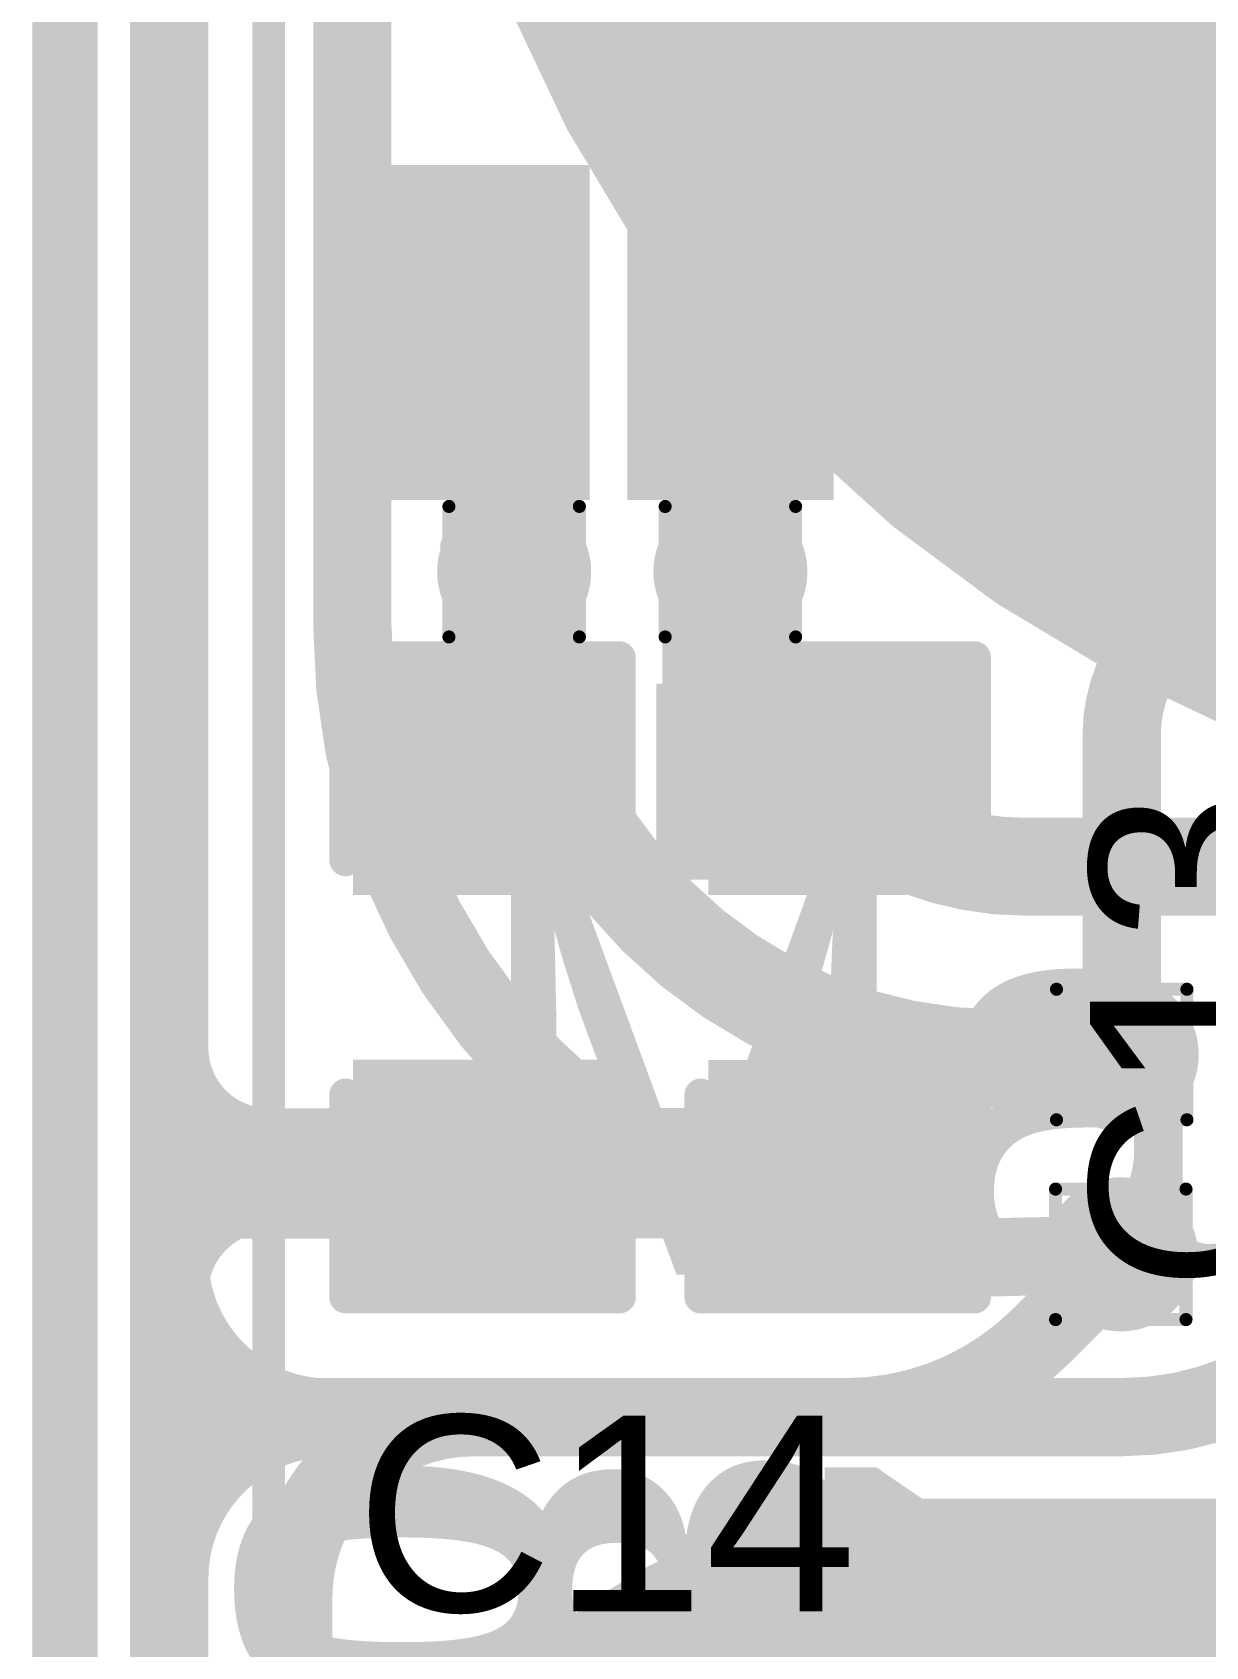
# Model space of a CAD drawing. Header units: inches. Extents: x -17 to 443, y -40 to 218.
# Drawn here: x 179.04 to 183.61, y 15.25 to 21.54 of the extents above; entities that cross this region are included whole.
import ezdxf

# ---------------------------------------------------------------- set-up
doc = ezdxf.new("R2010")
doc.units = ezdxf.units.IN
for name, color, linetype in [('Board Outline', 216, 'Continuous'), ('Bottom Layer', 5, 'Continuous'), ('Bottom Overlay', 54, 'Continuous'), ('Bottom Paste', 16, 'Continuous'), ('Bottom Solder', 6, 'Continuous'), ('Drill Drawing', 1, 'Continuous'), ('Fabrication', 76, 'Continuous'), ('Top Layer', 1, 'Continuous'), ('Top Overlay', 2, 'Continuous'), ('Top Paste', 8, 'Continuous'), ('Top Solder', 216, 'Continuous'), ('Via Holes', 16, 'Continuous')]:
    doc.layers.add(name, color=color, linetype=linetype)
doc.styles.add('Arial', font='', dxfattribs={"height": 0.2})
doc.styles.add('Arial Black_Bold', font='', dxfattribs={"height": 0.2})
doc.styles.get('Arial').set_extended_font_data('Arial')
doc.styles.get('Arial Black_Bold').set_extended_font_data('Arial Black', bold=True)

# ---------------------------------------------------------------- blocks, each defined once
blk = doc.blocks.new('SEMG_PAD_B_22')
at = {"layer": 'Bottom Layer'}
h = blk.add_hatch(color=5, dxfattribs=at)
edge = h.paths.add_edge_path()
edge.add_arc((-3.14997338, 0.0128143), 2.09999834, 90, 270)
edge.add_line((-3.14997338, -2.08718404), (3.150029259999999, -2.08718404))
edge.add_arc((3.15002926, 0.0128143), 2.09999834, 270, 450)
edge.add_line((3.15002926, 2.11281264), (-3.14997338, 2.11281264))
h = blk.add_hatch(color=5, dxfattribs=at)
edge = h.paths.add_edge_path()
edge.add_arc((2.794e-05, -9.98718602), 5.00000016, 0, 360)
at = {"layer": 'Bottom Paste'}
h = blk.add_hatch(color=16, dxfattribs=at)
edge = h.paths.add_edge_path()
edge.add_arc((-3.14997338, 0.0128143), 2.09999834, 90, 270)
edge.add_line((-3.14997338, -2.08718404), (3.150029259999999, -2.08718404))
edge.add_arc((3.15002926, 0.0128143), 2.09999834, 270, 450)
edge.add_line((3.15002926, 2.11281264), (-3.14997338, 2.11281264))
h = blk.add_hatch(color=16, dxfattribs=at)
edge = h.paths.add_edge_path()
edge.add_arc((2.794e-05, -9.98718602), 5.00000016, 0, 360)
at = {"layer": 'Bottom Solder'}
h = blk.add_hatch(color=6, dxfattribs=at)
edge = h.paths.add_edge_path()
edge.add_arc((-3.14997338, 0.0128143), 2.20159834, 90, 270)
edge.add_line((-3.14997338, -2.18878404), (3.150029259999999, -2.18878404))
edge.add_arc((3.15002926, 0.0128143), 2.20159834, 270, 450)
edge.add_line((3.15002926, 2.21441264), (-3.14997338, 2.21441264))
h = blk.add_hatch(color=6, dxfattribs=at)
edge = h.paths.add_edge_path()
edge.add_arc((2.794e-05, -9.98718602), 5.10160016, 0, 360)
at = {"layer": 'Bottom Overlay'}
blk.add_lwpolyline([(5.683262699999999, 10.96579468, 0.127, 0.127, 0), (5.683262699999999, -10.96562958, 0.127, 0.127, 0)], format="xyseb", dxfattribs=at)
blk = doc.blocks.new('T____P____SMD_3_P____24')
at = {"layer": 'Top Solder'}
h = blk.add_hatch(color=216, dxfattribs=at)
edge = h.paths.add_edge_path()
edge.add_arc((-0.9999992699999999, 0), 1.10160054, 90, 270)
edge.add_line((-0.9999992700000001, -1.10160054), (0.9999992699999997, -1.10160054))
edge.add_arc((0.9999992699999999, 0), 1.10160054, 270, 450)
edge.add_line((0.99999927, 1.10160054), (-0.9999992699999998, 1.10160054))
blk = doc.blocks.new('SOT_23_5_81')
at = {"layer": 'Top Layer'}
for points in [[(-1.85000011, 1.25000004), (-0.74999977, 1.25000004), (-0.74999977, 0.65000124), (-1.85000011, 0.65000124)], [(0.74999977, 1.25000004), (1.85000011, 1.25000004), (1.85000011, 0.65000124), (0.74999977, 0.65000124)], [(-1.85000011, 0.2999994), (-0.74999977, 0.2999994), (-0.74999977, -0.2999994), (-1.85000011, -0.2999994)], [(-1.85000011, -0.65000124), (-0.74999977, -0.65000124), (-0.74999977, -1.25000004), (-1.85000011, -1.25000004)], [(0.74999977, -0.65000124), (1.85000011, -0.65000124), (1.85000011, -1.25000004), (0.74999977, -1.25000004)]]:
    blk.add_hatch(color=1, dxfattribs=at).paths.add_polyline_path(points)
at = {"layer": 'Top Paste'}
for points in [[(-1.85000011, 1.25000004), (-0.74999977, 1.25000004), (-0.74999977, 0.65000124), (-1.85000011, 0.65000124)], [(0.74999977, 1.25000004), (1.85000011, 1.25000004), (1.85000011, 0.65000124), (0.74999977, 0.65000124)], [(-1.85000011, 0.2999994), (-0.74999977, 0.2999994), (-0.74999977, -0.2999994), (-1.85000011, -0.2999994)], [(-1.85000011, -0.65000124), (-0.74999977, -0.65000124), (-0.74999977, -1.25000004), (-1.85000011, -1.25000004)], [(0.74999977, -0.65000124), (1.85000011, -0.65000124), (1.85000011, -1.25000004), (0.74999977, -1.25000004)]]:
    blk.add_hatch(color=8, dxfattribs=at).paths.add_polyline_path(points)
at = {"layer": 'Top Solder'}
for points in [[(-1.95160011, 1.35160004), (-0.6483997699999999, 1.35160004), (-0.6483997699999999, 0.54840124), (-1.95160011, 0.54840124)], [(0.6483997699999999, 1.35160004), (1.95160011, 1.35160004), (1.95160011, 0.54840124), (0.6483997699999999, 0.54840124)], [(-1.95160011, 0.4015993999999999), (-0.6483997699999999, 0.4015993999999999), (-0.6483997699999999, -0.4015993999999999), (-1.95160011, -0.4015993999999999)], [(-1.95160011, -0.54840124), (-0.6483997699999999, -0.54840124), (-0.6483997699999999, -1.35160004), (-1.95160011, -1.35160004)], [(0.6483997699999999, -0.54840124), (1.95160011, -0.54840124), (1.95160011, -1.35160004), (0.6483997699999999, -1.35160004)]]:
    blk.add_hatch(color=216, dxfattribs=at).paths.add_polyline_path(points)
at = {"layer": 'Top Overlay'}
for points in [[(-0.87900256, 1.4986, 0.127, 0.127, 0), (-0.87900256, 1.3986002, 0.127, 0.127, 0)], [(-0.87900256, 1.4986, 0.127, 0.127, 0), (0.8735949, 1.4986, 0.127, 0.127, 0)], [(0.8735949, 1.4986, 0.127, 0.127, 0), (0.8735974400000001, 1.3986002, 0.127, 0.127, 0)], [(-2.1336, 1.0668, 0.127, 0.127, 0), (-2.1336, 0.8128, 0.127, 0.127, 0)], [(-2.1336, 1.0668, 0.127, 0.127, 0), (-2.0066, 0.9397999999999999, 0.127, 0.127, 0)], [(-2.0066, 0.9397999999999999, 0.127, 0.127, 0), (-2.1336, 0.8128, 0.127, 0.127, 0)], [(0.88000078, 0.43999912, 0.127, 0.127, 0), (0.8800033199999999, -0.41800018, 0.127, 0.127, 0)], [(-0.87900256, -1.3986002, 0.127, 0.127, 0), (-0.87900256, -1.4986, 0.127, 0.127, 0)], [(0.8735974400000001, -1.3986002, 0.127, 0.127, 0), (0.8735949, -1.4986, 0.127, 0.127, 0)], [(-0.87900256, -1.4986, 0.127, 0.127, 0), (0.8735949, -1.4986, 0.127, 0.127, 0)]]:
    blk.add_lwpolyline(points, format="xyseb", dxfattribs=at)
for points in [[(-0.9107525599999998, 1.4986, 0.0635, 0.0635, 1), (-0.8472525599999999, 1.4986, 0.0635, 0.0635, 1)], [(-0.9107525599999998, 1.4986, 0.0635, 0.0635, 1), (-0.8472525599999999, 1.4986, 0.0635, 0.0635, 1)], [(0.8418448999999999, 1.4986, 0.0635, 0.0635, 1), (0.9053449, 1.4986, 0.0635, 0.0635, 1)], [(0.8418448999999999, 1.4986, 0.0635, 0.0635, 1), (0.9053449, 1.4986, 0.0635, 0.0635, 1)], [(-0.9107525599999998, 1.3986002, 0.0635, 0.0635, 1), (-0.8472525599999999, 1.3986002, 0.0635, 0.0635, 1)], [(0.84184744, 1.3986002, 0.0635, 0.0635, 1), (0.9053474399999999, 1.3986002, 0.0635, 0.0635, 1)], [(-2.16535, 1.0668, 0.0635, 0.0635, 1), (-2.10185, 1.0668, 0.0635, 0.0635, 1)], [(-2.16535, 1.0668, 0.0635, 0.0635, 1), (-2.10185, 1.0668, 0.0635, 0.0635, 1)], [(-2.03835, 0.9397999999999999, 0.0635, 0.0635, 1), (-1.97485, 0.9397999999999999, 0.0635, 0.0635, 1)], [(-2.03835, 0.9397999999999999, 0.0635, 0.0635, 1), (-1.97485, 0.9397999999999999, 0.0635, 0.0635, 1)], [(-2.16535, 0.8128, 0.0635, 0.0635, 1), (-2.10185, 0.8128, 0.0635, 0.0635, 1)], [(-2.16535, 0.8128, 0.0635, 0.0635, 1), (-2.10185, 0.8128, 0.0635, 0.0635, 1)], [(0.84825078, 0.43999912, 0.0635, 0.0635, 1), (0.91175078, 0.43999912, 0.0635, 0.0635, 1)], [(0.8482533200000001, -0.41800018, 0.0635, 0.0635, 1), (0.9117533199999999, -0.41800018, 0.0635, 0.0635, 1)], [(-0.9107525599999998, -1.3986002, 0.0635, 0.0635, 1), (-0.8472525599999999, -1.3986002, 0.0635, 0.0635, 1)], [(0.84184744, -1.3986002, 0.0635, 0.0635, 1), (0.9053474399999999, -1.3986002, 0.0635, 0.0635, 1)], [(-0.9107525599999998, -1.4986, 0.0635, 0.0635, 1), (-0.8472525599999999, -1.4986, 0.0635, 0.0635, 1)], [(-0.9107525599999998, -1.4986, 0.0635, 0.0635, 1), (-0.8472525599999999, -1.4986, 0.0635, 0.0635, 1)], [(0.8418448999999999, -1.4986, 0.0635, 0.0635, 1), (0.9053449, -1.4986, 0.0635, 0.0635, 1)], [(0.8418448999999999, -1.4986, 0.0635, 0.0635, 1), (0.9053449, -1.4986, 0.0635, 0.0635, 1)]]:
    blk.add_lwpolyline(points, format="xyseb", close=True, dxfattribs=at)
blk = doc.blocks.new('C___0603_249')
at = {"layer": 'Top Layer'}
for points in [[(-0.3809999999999999, 0.4445), (-0.3809999999999999, -0.4445), (-1.143, -0.4445), (-1.143, 0.4445)], [(1.143, 0.4445), (1.143, -0.4445), (0.3809999999999999, -0.4445), (0.3809999999999999, 0.4445)]]:
    blk.add_hatch(color=1, dxfattribs=at).paths.add_polyline_path(points)
at = {"layer": 'Top Paste'}
for points in [[(-0.3809999999999999, 0.4445), (-0.3809999999999999, -0.4445), (-1.143, -0.4445), (-1.143, 0.4445)], [(1.143, 0.4445), (1.143, -0.4445), (0.3809999999999999, -0.4445), (0.3809999999999999, 0.4445)]]:
    blk.add_hatch(color=8, dxfattribs=at).paths.add_polyline_path(points)
at = {"layer": 'Top Solder'}
for points in [[(-0.3210001199999999, 0.50449988), (-0.3210001199999999, -0.50449988), (-1.20299988, -0.50449988), (-1.20299988, 0.50449988)], [(1.20299988, 0.50449988), (1.20299988, -0.50449988), (0.3210001199999999, -0.50449988), (0.3210001199999999, 0.50449988)]]:
    blk.add_hatch(color=216, dxfattribs=at).paths.add_polyline_path(points)
at = {"layer": 'Top Overlay'}
for points in [[(-0.4571999999999999, 0.5334, 0.127, 0.127, 0), (-1.2446, 0.5334, 0.127, 0.127, 0)], [(-1.2446, -0.5334, 0.127, 0.127, 0), (-1.2446, 0.5334, 0.127, 0.127, 0)], [(1.2446, 0.5334, 0.127, 0.127, 0), (0.4571999999999999, 0.5334, 0.127, 0.127, 0)], [(1.2446, -0.5334, 0.127, 0.127, 0), (1.2446, 0.5334, 0.127, 0.127, 0)], [(-0.4571999999999999, -0.5334, 0.127, 0.127, 0), (-1.2446, -0.5334, 0.127, 0.127, 0)], [(1.2446, -0.5334, 0.127, 0.127, 0), (0.4571999999999999, -0.5334, 0.127, 0.127, 0)]]:
    blk.add_lwpolyline(points, format="xyseb", dxfattribs=at)
for points in [[(-1.27635, 0.5334, 0.0635, 0.0635, 1), (-1.21285, 0.5334, 0.0635, 0.0635, 1)], [(-1.27635, 0.5334, 0.0635, 0.0635, 1), (-1.21285, 0.5334, 0.0635, 0.0635, 1)], [(-0.4889499999999999, 0.5334, 0.0635, 0.0635, 1), (-0.42545, 0.5334, 0.0635, 0.0635, 1)], [(0.42545, 0.5334, 0.0635, 0.0635, 1), (0.4889499999999999, 0.5334, 0.0635, 0.0635, 1)], [(1.21285, 0.5334, 0.0635, 0.0635, 1), (1.27635, 0.5334, 0.0635, 0.0635, 1)], [(1.21285, 0.5334, 0.0635, 0.0635, 1), (1.27635, 0.5334, 0.0635, 0.0635, 1)], [(-1.27635, -0.5334, 0.0635, 0.0635, 1), (-1.21285, -0.5334, 0.0635, 0.0635, 1)], [(-1.27635, -0.5334, 0.0635, 0.0635, 1), (-1.21285, -0.5334, 0.0635, 0.0635, 1)], [(-0.4889499999999999, -0.5334, 0.0635, 0.0635, 1), (-0.42545, -0.5334, 0.0635, 0.0635, 1)], [(0.42545, -0.5334, 0.0635, 0.0635, 1), (0.4889499999999999, -0.5334, 0.0635, 0.0635, 1)], [(1.21285, -0.5334, 0.0635, 0.0635, 1), (1.27635, -0.5334, 0.0635, 0.0635, 1)], [(1.21285, -0.5334, 0.0635, 0.0635, 1), (1.27635, -0.5334, 0.0635, 0.0635, 1)]]:
    blk.add_lwpolyline(points, format="xyseb", close=True, dxfattribs=at)
blk = doc.blocks.new('C___0603_250')
at = {"layer": 'Top Layer'}
for points in [[(-0.3809999999999999, 0.4445), (-0.3809999999999999, -0.4445), (-1.143, -0.4445), (-1.143, 0.4445)], [(1.143, 0.4445), (1.143, -0.4445), (0.3809999999999999, -0.4445), (0.3809999999999999, 0.4445)]]:
    blk.add_hatch(color=1, dxfattribs=at).paths.add_polyline_path(points)
at = {"layer": 'Top Paste'}
for points in [[(-0.3809999999999999, 0.4445), (-0.3809999999999999, -0.4445), (-1.143, -0.4445), (-1.143, 0.4445)], [(1.143, 0.4445), (1.143, -0.4445), (0.3809999999999999, -0.4445), (0.3809999999999999, 0.4445)]]:
    blk.add_hatch(color=8, dxfattribs=at).paths.add_polyline_path(points)
at = {"layer": 'Top Solder'}
for points in [[(-0.3210001199999999, 0.50449988), (-0.3210001199999999, -0.50449988), (-1.20299988, -0.50449988), (-1.20299988, 0.50449988)], [(1.20299988, 0.50449988), (1.20299988, -0.50449988), (0.3210001199999999, -0.50449988), (0.3210001199999999, 0.50449988)]]:
    blk.add_hatch(color=216, dxfattribs=at).paths.add_polyline_path(points)
at = {"layer": 'Top Overlay'}
for points in [[(-1.2446, 0.5334, 0.127, 0.127, 0), (-0.4571999999999999, 0.5334, 0.127, 0.127, 0)], [(-1.2446, 0.5334, 0.127, 0.127, 0), (-1.2446, -0.5334, 0.127, 0.127, 0)], [(0.4571999999999999, 0.5334, 0.127, 0.127, 0), (1.2446, 0.5334, 0.127, 0.127, 0)], [(1.2446, 0.5334, 0.127, 0.127, 0), (1.2446, -0.5334, 0.127, 0.127, 0)], [(-1.2446, -0.5334, 0.127, 0.127, 0), (-0.4571999999999999, -0.5334, 0.127, 0.127, 0)], [(0.4571999999999999, -0.5334, 0.127, 0.127, 0), (1.2446, -0.5334, 0.127, 0.127, 0)]]:
    blk.add_lwpolyline(points, format="xyseb", dxfattribs=at)
for points in [[(-1.27635, 0.5334, 0.0635, 0.0635, 1), (-1.21285, 0.5334, 0.0635, 0.0635, 1)], [(-1.27635, 0.5334, 0.0635, 0.0635, 1), (-1.21285, 0.5334, 0.0635, 0.0635, 1)], [(-0.4889499999999999, 0.5334, 0.0635, 0.0635, 1), (-0.42545, 0.5334, 0.0635, 0.0635, 1)], [(0.42545, 0.5334, 0.0635, 0.0635, 1), (0.4889499999999999, 0.5334, 0.0635, 0.0635, 1)], [(1.21285, 0.5334, 0.0635, 0.0635, 1), (1.27635, 0.5334, 0.0635, 0.0635, 1)], [(1.21285, 0.5334, 0.0635, 0.0635, 1), (1.27635, 0.5334, 0.0635, 0.0635, 1)], [(-1.27635, -0.5334, 0.0635, 0.0635, 1), (-1.21285, -0.5334, 0.0635, 0.0635, 1)], [(-1.27635, -0.5334, 0.0635, 0.0635, 1), (-1.21285, -0.5334, 0.0635, 0.0635, 1)], [(-0.4889499999999999, -0.5334, 0.0635, 0.0635, 1), (-0.42545, -0.5334, 0.0635, 0.0635, 1)], [(0.42545, -0.5334, 0.0635, 0.0635, 1), (0.4889499999999999, -0.5334, 0.0635, 0.0635, 1)], [(1.21285, -0.5334, 0.0635, 0.0635, 1), (1.27635, -0.5334, 0.0635, 0.0635, 1)], [(1.21285, -0.5334, 0.0635, 0.0635, 1), (1.27635, -0.5334, 0.0635, 0.0635, 1)]]:
    blk.add_lwpolyline(points, format="xyseb", close=True, dxfattribs=at)
blk = doc.blocks.new('C___0603_251')
at = {"layer": 'Top Layer'}
for points in [[(-0.3809999999999999, 0.4445), (-0.3809999999999999, -0.4445), (-1.143, -0.4445), (-1.143, 0.4445)], [(1.143, 0.4445), (1.143, -0.4445), (0.3809999999999999, -0.4445), (0.3809999999999999, 0.4445)]]:
    blk.add_hatch(color=1, dxfattribs=at).paths.add_polyline_path(points)
at = {"layer": 'Top Paste'}
for points in [[(-0.3809999999999999, 0.4445), (-0.3809999999999999, -0.4445), (-1.143, -0.4445), (-1.143, 0.4445)], [(1.143, 0.4445), (1.143, -0.4445), (0.3809999999999999, -0.4445), (0.3809999999999999, 0.4445)]]:
    blk.add_hatch(color=8, dxfattribs=at).paths.add_polyline_path(points)
at = {"layer": 'Top Solder'}
for points in [[(-0.3210001199999999, 0.50449988), (-0.3210001199999999, -0.50449988), (-1.20299988, -0.50449988), (-1.20299988, 0.50449988)], [(1.20299988, 0.50449988), (1.20299988, -0.50449988), (0.3210001199999999, -0.50449988), (0.3210001199999999, 0.50449988)]]:
    blk.add_hatch(color=216, dxfattribs=at).paths.add_polyline_path(points)
at = {"layer": 'Top Overlay'}
for points in [[(-1.2446, 0.5334, 0.127, 0.127, 0), (-0.4571999999999999, 0.5334, 0.127, 0.127, 0)], [(-1.2446, 0.5334, 0.127, 0.127, 0), (-1.2446, -0.5334, 0.127, 0.127, 0)], [(0.4571999999999999, 0.5334, 0.127, 0.127, 0), (1.2446, 0.5334, 0.127, 0.127, 0)], [(1.2446, 0.5334, 0.127, 0.127, 0), (1.2446, -0.5334, 0.127, 0.127, 0)], [(-1.2446, -0.5334, 0.127, 0.127, 0), (-0.4571999999999999, -0.5334, 0.127, 0.127, 0)], [(0.4571999999999999, -0.5334, 0.127, 0.127, 0), (1.2446, -0.5334, 0.127, 0.127, 0)]]:
    blk.add_lwpolyline(points, format="xyseb", dxfattribs=at)
for points in [[(-1.27635, 0.5334, 0.0635, 0.0635, 1), (-1.21285, 0.5334, 0.0635, 0.0635, 1)], [(-1.27635, 0.5334, 0.0635, 0.0635, 1), (-1.21285, 0.5334, 0.0635, 0.0635, 1)], [(-0.4889499999999999, 0.5334, 0.0635, 0.0635, 1), (-0.42545, 0.5334, 0.0635, 0.0635, 1)], [(0.42545, 0.5334, 0.0635, 0.0635, 1), (0.4889499999999999, 0.5334, 0.0635, 0.0635, 1)], [(1.21285, 0.5334, 0.0635, 0.0635, 1), (1.27635, 0.5334, 0.0635, 0.0635, 1)], [(1.21285, 0.5334, 0.0635, 0.0635, 1), (1.27635, 0.5334, 0.0635, 0.0635, 1)], [(-1.27635, -0.5334, 0.0635, 0.0635, 1), (-1.21285, -0.5334, 0.0635, 0.0635, 1)], [(-1.27635, -0.5334, 0.0635, 0.0635, 1), (-1.21285, -0.5334, 0.0635, 0.0635, 1)], [(-0.4889499999999999, -0.5334, 0.0635, 0.0635, 1), (-0.42545, -0.5334, 0.0635, 0.0635, 1)], [(0.42545, -0.5334, 0.0635, 0.0635, 1), (0.4889499999999999, -0.5334, 0.0635, 0.0635, 1)], [(1.21285, -0.5334, 0.0635, 0.0635, 1), (1.27635, -0.5334, 0.0635, 0.0635, 1)], [(1.21285, -0.5334, 0.0635, 0.0635, 1), (1.27635, -0.5334, 0.0635, 0.0635, 1)]]:
    blk.add_lwpolyline(points, format="xyseb", close=True, dxfattribs=at)

msp = doc.modelspace()

# ---------------------------------------------------------------- hatches: boundary and pattern name
at = {"layer": 'Bottom Layer'}
h = msp.add_hatch(color=5, dxfattribs=at)
edge = h.paths.add_edge_path()
edge.add_arc((180.9179897, 19.43653974), 0.2999994, 0, 360)
h = msp.add_hatch(color=5, dxfattribs=at)
edge = h.paths.add_edge_path()
edge.add_arc((181.76003526, 19.43653974), 0.2999994, 0, 360)
h = msp.add_hatch(color=5, dxfattribs=at)
edge = h.paths.add_edge_path()
edge.add_arc((183.28403526, 17.55712262), 0.2999994, 0, 360)
h = msp.add_hatch(color=5, dxfattribs=at)
edge = h.paths.add_edge_path()
edge.add_arc((183.28033448, 16.77933398), 0.2999994, 0, 360)
at = {"layer": 'Top Layer'}
for points in [[(180.51003522, 19.81749656), (181.20298278, 19.81749656), (181.20298278, 20.91749944), (180.51003522, 20.91749944)], [(181.47189766, 18.23829474), (182.6225329, 18.23829474), (182.6225329, 19.00029474), (181.47189766, 19.00029474)]]:
    msp.add_hatch(color=1, dxfattribs=at).paths.add_polyline_path(points)
h = msp.add_hatch(color=1, dxfattribs=at)
edge = h.paths.add_edge_path()
edge.add_arc((180.9179897, 19.43653974), 0.2999994, 0, 360)
h = msp.add_hatch(color=1, dxfattribs=at)
edge = h.paths.add_edge_path()
edge.add_arc((181.76003526, 19.43653974), 0.2999994, 0, 360)
h = msp.add_hatch(color=1, dxfattribs=at)
edge = h.paths.add_edge_path()
edge.add_arc((183.28403526, 17.55712262), 0.2999994, 0, 360)
h = msp.add_hatch(color=1, dxfattribs=at)
edge = h.paths.add_edge_path()
edge.add_arc((183.28033448, 16.77933398), 0.2999994, 0, 360)
at = {"layer": 'Via Holes'}
h = msp.add_hatch(color=7, dxfattribs=at)
edge = h.paths.add_edge_path()
edge.add_arc((180.9179897, 19.43653974), 0.1499997, 0, 360)
h = msp.add_hatch(color=7, dxfattribs=at)
edge = h.paths.add_edge_path()
edge.add_arc((181.76003526, 19.43653974), 0.1499997, 0, 360)
h = msp.add_hatch(color=7, dxfattribs=at)
edge = h.paths.add_edge_path()
edge.add_arc((183.28403526, 17.55712262), 0.1499997, 0, 360)
h = msp.add_hatch(color=7, dxfattribs=at)
edge = h.paths.add_edge_path()
edge.add_arc((183.28033448, 16.77933398), 0.1499997, 0, 360)

# ---------------------------------------------------------------- linework, layer by layer
at = {"layer": 'Board Outline'}
msp.add_lwpolyline([(179.16835642, 2.64838688, 0.127, 0.127, 0), (179.16851644, 24.50404294, 0.127, 0.127, 0)], format="xyseb", dxfattribs=at)
at = {"layer": 'Bottom Layer'}
for points in [[(179.57490374, 16.76696672, 0.3048, 0.3048, 0), (179.57490374, 24.81259452, 0.3048, 0.3048, 0)], [(180.2877903, 19.22759426, 0.3048, 0.3048, 0), (180.2877903, 24.63008282, 0.3048, 0.3048, 0)], [(182.81257316, 17.54195628, 0.3809999999999999, 0.3809999999999999, -0.4142135623730951), (180.9179897, 19.43653974, 0.3809999999999999, 0.3809999999999999, 0)], [(182.90861818, 18.28795682, 0.3809999999999999, 0.3809999999999999, -0.4142135623730951), (181.76003526, 19.43653974, 0.3809999999999999, 0.3809999999999999, 0)], [(182.930546, 16.77112216, 0.3048, 0.3048, -0.4357695006468923), (180.28778776, 19.22759426, 0.3048, 0.3048, 0)], [(182.90861818, 18.28795682, 0.3809999999999999, 0.3809999999999999, 0), (183.9382529, 18.28795682, 0.3809999999999999, 0.3809999999999999, 0)], [(182.81257316, 17.54195628, 0.3809999999999999, 0.3809999999999999, 0), (182.8153443, 17.54199438, 0.3809999999999999, 0.3809999999999999, 0)], [(182.81910858, 17.54207058, 0.3809999999999999, 0.3809999999999999, -0.002470408337250685), (182.8153443, 17.54199692, 0.3809999999999999, 0.3809999999999999, 0)], [(182.81910858, 17.54206804, 0.3809999999999999, 0.3809999999999999, 0), (183.28403526, 17.55343454, 0.3809999999999999, 0.3809999999999999, 0)], [(183.28403526, 17.55343454, 0.3809999999999999, 0.3809999999999999, 0), (183.28403526, 17.55712262, 0.3809999999999999, 0.3809999999999999, 0)], [(179.57490374, 15.51880564, 0.3048, 0.3048, 0), (179.57490374, 16.76696672, 0.3048, 0.3048, 0)], [(180.14262422, 16.14543634, 0.3048, 0.3048, -0.3879676943921401), (179.57490374, 16.76696672, 0.3048, 0.3048, 0)], [(182.930546, 16.77112216, 0.3048, 0.3048, 0), (182.93056632, 16.77112216, 0.3048, 0.3048, 0)], [(182.93056632, 16.77112216, 0.3048, 0.3048, 0), (183.28037766, 16.77558748, 0.3048, 0.3048, 0)], [(183.28033448, 16.77563066, 0.3048, 0.3048, 0), (183.28033448, 16.77933398, 0.3048, 0.3048, 0)], [(183.28033448, 16.77563066, 0.3048, 0.3048, 0), (183.28037766, 16.77558748, 0.3048, 0.3048, 0)], [(184.11854972, 16.49071632, 0.3048, 0.3048, -0.198706667158914), (183.28403526, 16.14543634, 0.3048, 0.3048, 0)], [(179.57490374, 15.51880564, 0.3048, 0.3048, -0.4142135623730951), (180.19898428, 16.14288618, 0.3048, 0.3048, 0)], [(179.68843412, 16.14543634, 0.3048, 0.3048, 0), (180.14262422, 16.14543634, 0.3048, 0.3048, 0)], [(180.14262422, 16.14543634, 0.3048, 0.3048, 0), (183.28403526, 16.14543634, 0.3048, 0.3048, 0)], [(180.19898428, 16.14288618, 0.3048, 0.3048, -0.02261207417717864), (180.14262422, 16.14543634, 0.3048, 0.3048, 0)], [(179.57490374, 11.10814644, 0.3048, 0.3048, 0), (179.57490374, 15.51880564, 0.3048, 0.3048, 0)]]:
    msp.add_lwpolyline(points, format="xyseb", dxfattribs=at)
for points in [[(180.8227397, 19.43653974, 0.1905, 0.1905, 1), (181.0132397, 19.43653974, 0.1905, 0.1905, 1)], [(181.66478526, 19.43653974, 0.1905, 0.1905, 1), (181.85528526, 19.43653974, 0.1905, 0.1905, 1)], [(180.21158776, 19.22759426, 0.1524, 0.1524, 1), (180.36398776, 19.22759426, 0.1524, 0.1524, 1)], [(180.2115903, 19.22759426, 0.1524, 0.1524, 1), (180.3639903, 19.22759426, 0.1524, 0.1524, 1)], [(182.81336818, 18.28795682, 0.1905, 0.1905, 1), (183.00386818, 18.28795682, 0.1905, 0.1905, 1)], [(182.81336818, 18.28795682, 0.1905, 0.1905, 1), (183.00386818, 18.28795682, 0.1905, 0.1905, 1)], [(182.71732316, 17.54195628, 0.1905, 0.1905, 1), (182.90782316, 17.54195628, 0.1905, 0.1905, 1)], [(182.71732316, 17.54195628, 0.1905, 0.1905, 1), (182.90782316, 17.54195628, 0.1905, 0.1905, 1)], [(182.7200943, 17.54199692, 0.1905, 0.1905, 1), (182.9105943, 17.54199692, 0.1905, 0.1905, 1)], [(182.7200943, 17.54199438, 0.1905, 0.1905, 1), (182.9105943, 17.54199438, 0.1905, 0.1905, 1)], [(182.72385858, 17.54207058, 0.1905, 0.1905, 1), (182.91435858, 17.54207058, 0.1905, 0.1905, 1)], [(182.72385858, 17.54206804, 0.1905, 0.1905, 1), (182.91435858, 17.54206804, 0.1905, 0.1905, 1)], [(183.18878526, 17.55712262, 0.1905, 0.1905, 1), (183.37928526, 17.55712262, 0.1905, 0.1905, 1)], [(183.18878526, 17.55343454, 0.1905, 0.1905, 1), (183.37928526, 17.55343454, 0.1905, 0.1905, 1)], [(183.18878526, 17.55343454, 0.1905, 0.1905, 1), (183.37928526, 17.55343454, 0.1905, 0.1905, 1)], [(179.49870374, 16.76696672, 0.1524, 0.1524, 1), (179.65110374, 16.76696672, 0.1524, 0.1524, 1)], [(179.49870374, 16.76696672, 0.1524, 0.1524, 1), (179.65110374, 16.76696672, 0.1524, 0.1524, 1)], [(179.49870374, 16.76696672, 0.1524, 0.1524, 1), (179.65110374, 16.76696672, 0.1524, 0.1524, 1)], [(182.854346, 16.77112216, 0.1524, 0.1524, 1), (183.006746, 16.77112216, 0.1524, 0.1524, 1)], [(182.854346, 16.77112216, 0.1524, 0.1524, 1), (183.006746, 16.77112216, 0.1524, 0.1524, 1)], [(182.85436632, 16.77112216, 0.1524, 0.1524, 1), (183.00676632, 16.77112216, 0.1524, 0.1524, 1)], [(182.85436632, 16.77112216, 0.1524, 0.1524, 1), (183.00676632, 16.77112216, 0.1524, 0.1524, 1)], [(183.20413448, 16.77933398, 0.1524, 0.1524, 1), (183.35653448, 16.77933398, 0.1524, 0.1524, 1)], [(183.20413448, 16.77563066, 0.1524, 0.1524, 1), (183.35653448, 16.77563066, 0.1524, 0.1524, 1)], [(183.20413448, 16.77563066, 0.1524, 0.1524, 1), (183.35653448, 16.77563066, 0.1524, 0.1524, 1)], [(183.20417766, 16.77558748, 0.1524, 0.1524, 1), (183.35657766, 16.77558748, 0.1524, 0.1524, 1)], [(183.20417766, 16.77558748, 0.1524, 0.1524, 1), (183.35657766, 16.77558748, 0.1524, 0.1524, 1)], [(179.61223412, 16.14543634, 0.1524, 0.1524, 1), (179.76463412, 16.14543634, 0.1524, 0.1524, 1)], [(180.06642422, 16.14543634, 0.1524, 0.1524, 1), (180.21882422, 16.14543634, 0.1524, 0.1524, 1)], [(180.06642422, 16.14543634, 0.1524, 0.1524, 1), (180.21882422, 16.14543634, 0.1524, 0.1524, 1)], [(180.06642422, 16.14543634, 0.1524, 0.1524, 1), (180.21882422, 16.14543634, 0.1524, 0.1524, 1)], [(180.06642422, 16.14543634, 0.1524, 0.1524, 1), (180.21882422, 16.14543634, 0.1524, 0.1524, 1)], [(180.12278428, 16.14288618, 0.1524, 0.1524, 1), (180.27518428, 16.14288618, 0.1524, 0.1524, 1)], [(180.12278428, 16.14288618, 0.1524, 0.1524, 1), (180.27518428, 16.14288618, 0.1524, 0.1524, 1)], [(183.20783526, 16.14543634, 0.1524, 0.1524, 1), (183.36023526, 16.14543634, 0.1524, 0.1524, 1)], [(183.20783526, 16.14543634, 0.1524, 0.1524, 1), (183.36023526, 16.14543634, 0.1524, 0.1524, 1)], [(179.49870374, 15.51880564, 0.1524, 0.1524, 1), (179.65110374, 15.51880564, 0.1524, 0.1524, 1)], [(179.49870374, 15.51880564, 0.1524, 0.1524, 1), (179.65110374, 15.51880564, 0.1524, 0.1524, 1)], [(179.49870374, 15.51880564, 0.1524, 0.1524, 1), (179.65110374, 15.51880564, 0.1524, 0.1524, 1)]]:
    msp.add_lwpolyline(points, format="xyseb", close=True, dxfattribs=at)
at = {"layer": 'Drill Drawing'}
for points in [[(180.6639897, 19.69053974, 0.0508, 0.0508, 0), (181.1719897, 19.69053974, 0.0508, 0.0508, 0)], [(180.6639897, 19.18253974, 0.0508, 0.0508, 0), (180.6639897, 19.69053974, 0.0508, 0.0508, 0)], [(181.1719897, 19.18253974, 0.0508, 0.0508, 0), (181.1719897, 19.69053974, 0.0508, 0.0508, 0)], [(181.50603526, 19.69053974, 0.0508, 0.0508, 0), (182.01403526, 19.69053974, 0.0508, 0.0508, 0)], [(181.50603526, 19.18253974, 0.0508, 0.0508, 0), (181.50603526, 19.69053974, 0.0508, 0.0508, 0)], [(182.01403526, 19.18253974, 0.0508, 0.0508, 0), (182.01403526, 19.69053974, 0.0508, 0.0508, 0)], [(180.6639897, 19.18253974, 0.0508, 0.0508, 0), (181.1719897, 19.18253974, 0.0508, 0.0508, 0)], [(181.50603526, 19.18253974, 0.0508, 0.0508, 0), (182.01403526, 19.18253974, 0.0508, 0.0508, 0)], [(183.03003526, 17.81112262, 0.0508, 0.0508, 0), (183.53803526, 17.81112262, 0.0508, 0.0508, 0)], [(183.03003526, 17.30312262, 0.0508, 0.0508, 0), (183.03003526, 17.81112262, 0.0508, 0.0508, 0)], [(183.53803526, 17.30312262, 0.0508, 0.0508, 0), (183.53803526, 17.81112262, 0.0508, 0.0508, 0)], [(183.03003526, 17.30312262, 0.0508, 0.0508, 0), (183.53803526, 17.30312262, 0.0508, 0.0508, 0)], [(183.02633448, 17.03333398, 0.0508, 0.0508, 0), (183.53433448, 17.03333398, 0.0508, 0.0508, 0)], [(183.02633448, 16.52533398, 0.0508, 0.0508, 0), (183.02633448, 17.03333398, 0.0508, 0.0508, 0)], [(183.53433448, 16.52533398, 0.0508, 0.0508, 0), (183.53433448, 17.03333398, 0.0508, 0.0508, 0)], [(183.02633448, 16.52533398, 0.0508, 0.0508, 0), (183.53433448, 16.52533398, 0.0508, 0.0508, 0)]]:
    msp.add_lwpolyline(points, format="xyseb", dxfattribs=at)
for points in [[(180.6512897, 19.69053974, 0.0254, 0.0254, 1), (180.6766897, 19.69053974, 0.0254, 0.0254, 1)], [(180.6512897, 19.69053974, 0.0254, 0.0254, 1), (180.6766897, 19.69053974, 0.0254, 0.0254, 1)], [(181.1592897, 19.69053974, 0.0254, 0.0254, 1), (181.1846897, 19.69053974, 0.0254, 0.0254, 1)], [(181.1592897, 19.69053974, 0.0254, 0.0254, 1), (181.1846897, 19.69053974, 0.0254, 0.0254, 1)], [(181.49333526, 19.69053974, 0.0254, 0.0254, 1), (181.51873526, 19.69053974, 0.0254, 0.0254, 1)], [(181.49333526, 19.69053974, 0.0254, 0.0254, 1), (181.51873526, 19.69053974, 0.0254, 0.0254, 1)], [(182.00133526, 19.69053974, 0.0254, 0.0254, 1), (182.02673526, 19.69053974, 0.0254, 0.0254, 1)], [(182.00133526, 19.69053974, 0.0254, 0.0254, 1), (182.02673526, 19.69053974, 0.0254, 0.0254, 1)], [(180.6512897, 19.18253974, 0.0254, 0.0254, 1), (180.6766897, 19.18253974, 0.0254, 0.0254, 1)], [(180.6512897, 19.18253974, 0.0254, 0.0254, 1), (180.6766897, 19.18253974, 0.0254, 0.0254, 1)], [(181.1592897, 19.18253974, 0.0254, 0.0254, 1), (181.1846897, 19.18253974, 0.0254, 0.0254, 1)], [(181.1592897, 19.18253974, 0.0254, 0.0254, 1), (181.1846897, 19.18253974, 0.0254, 0.0254, 1)], [(181.49333526, 19.18253974, 0.0254, 0.0254, 1), (181.51873526, 19.18253974, 0.0254, 0.0254, 1)], [(181.49333526, 19.18253974, 0.0254, 0.0254, 1), (181.51873526, 19.18253974, 0.0254, 0.0254, 1)], [(182.00133526, 19.18253974, 0.0254, 0.0254, 1), (182.02673526, 19.18253974, 0.0254, 0.0254, 1)], [(182.00133526, 19.18253974, 0.0254, 0.0254, 1), (182.02673526, 19.18253974, 0.0254, 0.0254, 1)], [(183.01733526, 17.81112262, 0.0254, 0.0254, 1), (183.04273526, 17.81112262, 0.0254, 0.0254, 1)], [(183.01733526, 17.81112262, 0.0254, 0.0254, 1), (183.04273526, 17.81112262, 0.0254, 0.0254, 1)], [(183.52533526, 17.81112262, 0.0254, 0.0254, 1), (183.55073526, 17.81112262, 0.0254, 0.0254, 1)], [(183.52533526, 17.81112262, 0.0254, 0.0254, 1), (183.55073526, 17.81112262, 0.0254, 0.0254, 1)], [(183.01733526, 17.30312262, 0.0254, 0.0254, 1), (183.04273526, 17.30312262, 0.0254, 0.0254, 1)], [(183.01733526, 17.30312262, 0.0254, 0.0254, 1), (183.04273526, 17.30312262, 0.0254, 0.0254, 1)], [(183.52533526, 17.30312262, 0.0254, 0.0254, 1), (183.55073526, 17.30312262, 0.0254, 0.0254, 1)], [(183.52533526, 17.30312262, 0.0254, 0.0254, 1), (183.55073526, 17.30312262, 0.0254, 0.0254, 1)], [(183.01363448, 17.03333398, 0.0254, 0.0254, 1), (183.03903448, 17.03333398, 0.0254, 0.0254, 1)], [(183.01363448, 17.03333398, 0.0254, 0.0254, 1), (183.03903448, 17.03333398, 0.0254, 0.0254, 1)], [(183.52163448, 17.03333398, 0.0254, 0.0254, 1), (183.54703448, 17.03333398, 0.0254, 0.0254, 1)], [(183.52163448, 17.03333398, 0.0254, 0.0254, 1), (183.54703448, 17.03333398, 0.0254, 0.0254, 1)], [(183.01363448, 16.52533398, 0.0254, 0.0254, 1), (183.03903448, 16.52533398, 0.0254, 0.0254, 1)], [(183.01363448, 16.52533398, 0.0254, 0.0254, 1), (183.03903448, 16.52533398, 0.0254, 0.0254, 1)], [(183.52163448, 16.52533398, 0.0254, 0.0254, 1), (183.54703448, 16.52533398, 0.0254, 0.0254, 1)], [(183.52163448, 16.52533398, 0.0254, 0.0254, 1), (183.54703448, 16.52533398, 0.0254, 0.0254, 1)]]:
    msp.add_lwpolyline(points, format="xyseb", close=True, dxfattribs=at)
at = {"layer": 'Fabrication'}
for points in [[(190.64527784, 23.57619872, 0.254, 0.254, 1), (180.64527752, 23.57619872, 0.254, 0.254, 1)], [(182.42783428, 15.70183042, 0.127, 0.127, 1), (182.55483428, 15.70183042, 0.127, 0.127, 1)], [(182.42783428, 15.70183042, 0.127, 0.127, 1), (182.55483428, 15.70183042, 0.127, 0.127, 1)]]:
    msp.add_lwpolyline(points, format="xyseb", close=True, dxfattribs=at)
for points in [[(179.16835642, 2.64838688, 0.254, 0.254, 0), (179.16851644, 24.50404294, 0.254, 0.254, 0)], [(181.00640964, 15.08675418, 0.254, 0.254, -0.198912367379658), (182.49133428, 15.70183042, 0.254, 0.254, 0)], [(182.49133428, 15.70183042, 0.254, 0.254, 0), (188.79933284, 15.70183042, 0.254, 0.254, 0)]]:
    msp.add_lwpolyline(points, format="xyseb", dxfattribs=at)
at = {"layer": 'Top Layer'}
for points in [[(179.5748377, 16.76696672, 0.3048, 0.3048, 0), (179.57489104, 24.14272032, 0.3048, 0.3048, 0)], [(180.81003462, 20.367498, 0.508, 0.508, 0), (180.85603402, 20.3214986, 0.508, 0.508, 0)], [(180.85603402, 20.07149656, 0.508, 0.508, 0), (180.85603402, 20.3214986, 0.508, 0.508, 0)], [(180.85603402, 20.3214986, 0.508, 0.508, 0), (180.9179897, 20.25954292, 0.508, 0.508, 0)], [(181.76003526, 19.43653974, 0.508, 0.508, 0), (181.76003526, 20.34099564, 0.508, 0.508, 0)], [(180.9179897, 19.43653974, 0.508, 0.508, 0), (180.9179897, 20.25954292, 0.508, 0.508, 0)], [(182.7560353, 20.2619991, 0.508, 0.508, 0), (184.10458988, 20.2619991, 0.508, 0.508, 0)], [(180.9003875, 19.41893754, 0.508, 0.508, 0), (180.9179897, 19.43653974, 0.508, 0.508, 0)], [(180.9179897, 18.61353402, 0.508, 0.508, 0), (180.9179897, 19.43653974, 0.508, 0.508, 0)], [(181.74871702, 19.4252215, 0.508, 0.508, 0), (181.76003526, 19.43653974, 0.508, 0.508, 0)], [(181.74871702, 18.84789474, 0.508, 0.508, 0), (181.74871702, 19.4252215, 0.508, 0.508, 0)], [(183.28403526, 18.80217474, 0.3048, 0.3048, -0.4142135623730951), (183.85153476, 19.36967424, 0.3048, 0.3048, 0)], [(180.79483526, 18.61949794, 0.508, 0.508, 0), (180.9003875, 18.72505018, 0.508, 0.508, 0)], [(183.28403526, 17.55712262, 0.3048, 0.3048, 0), (183.28403526, 18.80217474, 0.3048, 0.3048, 0)], [(179.9620988, 17.19575682, 0.3048, 0.3048, -0.4060763031968747), (179.57493676, 17.5722788, 0.3048, 0.3048, 0)], [(179.6826988, 17.09415682, 0.508, 0.508, 0), (179.77034404, 17.09415682, 0.508, 0.508, 0)], [(179.77034404, 17.09415682, 0.508, 0.508, 0), (180.9179897, 17.09415682, 0.508, 0.508, 0)], [(180.79483526, 17.09549794, 0.508, 0.508, 0), (182.17803544, 17.09549794, 0.508, 0.508, 0)], [(179.77034404, 17.09415682, 0.3048, 0.3048, -0.1302142453574066), (179.9620988, 17.14495682, 0.3048, 0.3048, 0)], [(180.74537638, 17.14495682, 0.3048, 0.3048, -0.4142135623730951), (180.79483526, 17.09549794, 0.3048, 0.3048, 0)], [(182.17803544, 17.09529474, 0.3048, 0.3048, 0), (182.17803544, 17.09549794, 0.3048, 0.3048, 0)], [(179.57493676, 16.64143484, 0.3048, 0.3048, -0.2620078878757801), (179.77034404, 16.96715682, 0.3048, 0.3048, 0)], [(179.57478182, 8.52252804, 0.3048, 0.3048, 0), (179.57484278, 16.7625014, 0.3048, 0.3048, 0)], [(179.57484532, 16.7625014, 0.3048, 0.3048, -0.003661739116622586), (179.57490374, 16.76696418, 0.3048, 0.3048, 0)], [(179.57490374, 16.76696418, 0.3048, 0.3048, -0.001205567154083012), (179.57493676, 16.76843484, 0.3048, 0.3048, 0)], [(182.96708644, 16.45868692, 0.3048, 0.3048, 0), (183.28033448, 16.77193496, 0.3048, 0.3048, 0)], [(183.28033448, 16.77193496, 0.3048, 0.3048, 0), (183.28033448, 16.77933398, 0.3048, 0.3048, 0)], [(182.96708644, 16.45868692, 0.3048, 0.3048, -0.198912367379658), (182.21083192, 16.14543634, 0.3048, 0.3048, 0)], [(180.05744278, 15.44259802, 0.3048, 0.3048, -0.4142135623730951), (180.7602811, 16.14543634, 0.3048, 0.3048, 0)], [(180.7602811, 16.14543634, 0.3048, 0.3048, 0), (182.21083192, 16.14543634, 0.3048, 0.3048, 0)], [(180.05744278, 14.33825936, 0.3048, 0.3048, 0), (180.05744278, 15.44259802, 0.3048, 0.3048, 0)]]:
    msp.add_lwpolyline(points, format="xyseb", dxfattribs=at)
for points in [[(180.68303462, 20.367498, 0.254, 0.254, 1), (180.93703462, 20.367498, 0.254, 0.254, 1)], [(180.72903402, 20.3214986, 0.254, 0.254, 1), (180.98303402, 20.3214986, 0.254, 0.254, 1)], [(180.72903402, 20.3214986, 0.254, 0.254, 1), (180.98303402, 20.3214986, 0.254, 0.254, 1)], [(180.72903402, 20.3214986, 0.254, 0.254, 1), (180.98303402, 20.3214986, 0.254, 0.254, 1)], [(181.63303526, 20.34099564, 0.254, 0.254, 1), (181.88703526, 20.34099564, 0.254, 0.254, 1)], [(180.7909897, 20.25954292, 0.254, 0.254, 1), (181.0449897, 20.25954292, 0.254, 0.254, 1)], [(180.7909897, 20.25954292, 0.254, 0.254, 1), (181.0449897, 20.25954292, 0.254, 0.254, 1)], [(182.6290353, 20.2619991, 0.254, 0.254, 1), (182.8830353, 20.2619991, 0.254, 0.254, 1)], [(180.72903402, 20.07149656, 0.254, 0.254, 1), (180.98303402, 20.07149656, 0.254, 0.254, 1)], [(180.7733875, 19.41893754, 0.254, 0.254, 1), (181.0273875, 19.41893754, 0.254, 0.254, 1)], [(180.7909897, 19.43653974, 0.254, 0.254, 1), (181.0449897, 19.43653974, 0.254, 0.254, 1)], [(180.7909897, 19.43653974, 0.254, 0.254, 1), (181.0449897, 19.43653974, 0.254, 0.254, 1)], [(180.7909897, 19.43653974, 0.254, 0.254, 1), (181.0449897, 19.43653974, 0.254, 0.254, 1)], [(181.62171702, 19.4252215, 0.254, 0.254, 1), (181.87571702, 19.4252215, 0.254, 0.254, 1)], [(181.62171702, 19.4252215, 0.254, 0.254, 1), (181.87571702, 19.4252215, 0.254, 0.254, 1)], [(181.63303526, 19.43653974, 0.254, 0.254, 1), (181.88703526, 19.43653974, 0.254, 0.254, 1)], [(181.63303526, 19.43653974, 0.254, 0.254, 1), (181.88703526, 19.43653974, 0.254, 0.254, 1)], [(181.62171702, 18.84789474, 0.254, 0.254, 1), (181.87571702, 18.84789474, 0.254, 0.254, 1)], [(180.7733875, 18.72505018, 0.254, 0.254, 1), (181.0273875, 18.72505018, 0.254, 0.254, 1)], [(183.20783526, 18.80217474, 0.1524, 0.1524, 1), (183.36023526, 18.80217474, 0.1524, 0.1524, 1)], [(183.20783526, 18.80217474, 0.1524, 0.1524, 1), (183.36023526, 18.80217474, 0.1524, 0.1524, 1)], [(180.66783526, 18.61949794, 0.254, 0.254, 1), (180.92183526, 18.61949794, 0.254, 0.254, 1)], [(180.7909897, 18.61353402, 0.254, 0.254, 1), (181.0449897, 18.61353402, 0.254, 0.254, 1)], [(179.49873676, 17.5722788, 0.1524, 0.1524, 1), (179.65113676, 17.5722788, 0.1524, 0.1524, 1)], [(183.20783526, 17.55712262, 0.1524, 0.1524, 1), (183.36023526, 17.55712262, 0.1524, 0.1524, 1)], [(179.5556988, 17.09415682, 0.254, 0.254, 1), (179.8096988, 17.09415682, 0.254, 0.254, 1)], [(179.64334404, 17.09415682, 0.254, 0.254, 1), (179.89734404, 17.09415682, 0.254, 0.254, 1)], [(179.64334404, 17.09415682, 0.254, 0.254, 1), (179.89734404, 17.09415682, 0.254, 0.254, 1)], [(179.8858988, 17.19575682, 0.1524, 0.1524, 1), (180.0382988, 17.19575682, 0.1524, 0.1524, 1)], [(180.66783526, 17.09549794, 0.254, 0.254, 1), (180.92183526, 17.09549794, 0.254, 0.254, 1)], [(180.7909897, 17.09415682, 0.254, 0.254, 1), (181.0449897, 17.09415682, 0.254, 0.254, 1)], [(182.05103544, 17.09549794, 0.254, 0.254, 1), (182.30503544, 17.09549794, 0.254, 0.254, 1)], [(179.8858988, 17.14495682, 0.1524, 0.1524, 1), (180.0382988, 17.14495682, 0.1524, 0.1524, 1)], [(180.66917638, 17.14495682, 0.1524, 0.1524, 1), (180.82157638, 17.14495682, 0.1524, 0.1524, 1)], [(179.69414404, 17.09415682, 0.1524, 0.1524, 1), (179.84654404, 17.09415682, 0.1524, 0.1524, 1)], [(180.71863526, 17.09549794, 0.1524, 0.1524, 1), (180.87103526, 17.09549794, 0.1524, 0.1524, 1)], [(182.10183544, 17.09549794, 0.1524, 0.1524, 1), (182.25423544, 17.09549794, 0.1524, 0.1524, 1)], [(182.10183544, 17.09529474, 0.1524, 0.1524, 1), (182.25423544, 17.09529474, 0.1524, 0.1524, 1)], [(179.69414404, 16.96715682, 0.1524, 0.1524, 1), (179.84654404, 16.96715682, 0.1524, 0.1524, 1)], [(179.4986377, 16.76696672, 0.1524, 0.1524, 1), (179.6510377, 16.76696672, 0.1524, 0.1524, 1)], [(179.49864278, 16.7625014, 0.1524, 0.1524, 1), (179.65104278, 16.7625014, 0.1524, 0.1524, 1)], [(179.49864532, 16.7625014, 0.1524, 0.1524, 1), (179.65104532, 16.7625014, 0.1524, 0.1524, 1)], [(179.49870374, 16.76696418, 0.1524, 0.1524, 1), (179.65110374, 16.76696418, 0.1524, 0.1524, 1)], [(179.49870374, 16.76696418, 0.1524, 0.1524, 1), (179.65110374, 16.76696418, 0.1524, 0.1524, 1)], [(179.49873676, 16.76843484, 0.1524, 0.1524, 1), (179.65113676, 16.76843484, 0.1524, 0.1524, 1)], [(183.20413448, 16.77933398, 0.1524, 0.1524, 1), (183.35653448, 16.77933398, 0.1524, 0.1524, 1)], [(183.20413448, 16.77193496, 0.1524, 0.1524, 1), (183.35653448, 16.77193496, 0.1524, 0.1524, 1)], [(183.20413448, 16.77193496, 0.1524, 0.1524, 1), (183.35653448, 16.77193496, 0.1524, 0.1524, 1)], [(179.49873676, 16.64143484, 0.1524, 0.1524, 1), (179.65113676, 16.64143484, 0.1524, 0.1524, 1)], [(182.89088644, 16.45868692, 0.1524, 0.1524, 1), (183.04328644, 16.45868692, 0.1524, 0.1524, 1)], [(182.89088644, 16.45868692, 0.1524, 0.1524, 1), (183.04328644, 16.45868692, 0.1524, 0.1524, 1)], [(180.6840811, 16.14543634, 0.1524, 0.1524, 1), (180.8364811, 16.14543634, 0.1524, 0.1524, 1)], [(180.6840811, 16.14543634, 0.1524, 0.1524, 1), (180.8364811, 16.14543634, 0.1524, 0.1524, 1)], [(182.13463192, 16.14543634, 0.1524, 0.1524, 1), (182.28703192, 16.14543634, 0.1524, 0.1524, 1)], [(182.13463192, 16.14543634, 0.1524, 0.1524, 1), (182.28703192, 16.14543634, 0.1524, 0.1524, 1)], [(179.98124278, 15.44259802, 0.1524, 0.1524, 1), (180.13364278, 15.44259802, 0.1524, 0.1524, 1)], [(179.98124278, 15.44259802, 0.1524, 0.1524, 1), (180.13364278, 15.44259802, 0.1524, 0.1524, 1)]]:
    msp.add_lwpolyline(points, format="xyseb", close=True, dxfattribs=at)

# ---------------------------------------------------------------- block references
for name, p, rotation in [('SEMG_PAD_B_22', (185.64530562, 13.5890127), 180), ('SOT_23_5_81', (181.76003526, 21.66749794), 90), ('C___0603_249', (184.10458988, 21.0239991), 270), ('C___0603_250', (180.79483526, 17.85749794), 90), ('C___0603_251', (182.17803544, 17.85729474), 90), ('T____P____SMD_3_P____24', (185.64530562, 14.60492888), 180)]:
    msp.add_blockref(name, p, dxfattribs=dict(rotation=rotation))

# ---------------------------------------------------------------- texts
at = {"layer": 'Fabrication', "style": 'Arial'}
msp.add_text('Material', height=1.524, rotation=360, dxfattribs=at).set_placement((180.73048182, 16.69961354))
at = {"layer": 'Top Overlay'}
for s, height, rotation, style, p in [('C13', 0.7619999999999999, 90, 'Arial', (183.92191054, 16.63282932)), ('C14', 0.7619999999999999, 360, 'Arial', (180.29904504, 15.38935454)), ('SB208', 1.27, 90, 'Arial Black_Bold', (182.25514984, 9.831405279999998)), ('SB210', 1.27, 90, 'Arial Black_Bold', (181.11631036, 9.83140274)), ('SB207', 1.27, 90, 'Arial Black_Bold', (183.39693572, 9.831405279999998))]:
    msp.add_text(s, height=height, rotation=rotation, dxfattribs=dict(at, style=style)).set_placement(p)

doc.saveas('drawing.dxf')
